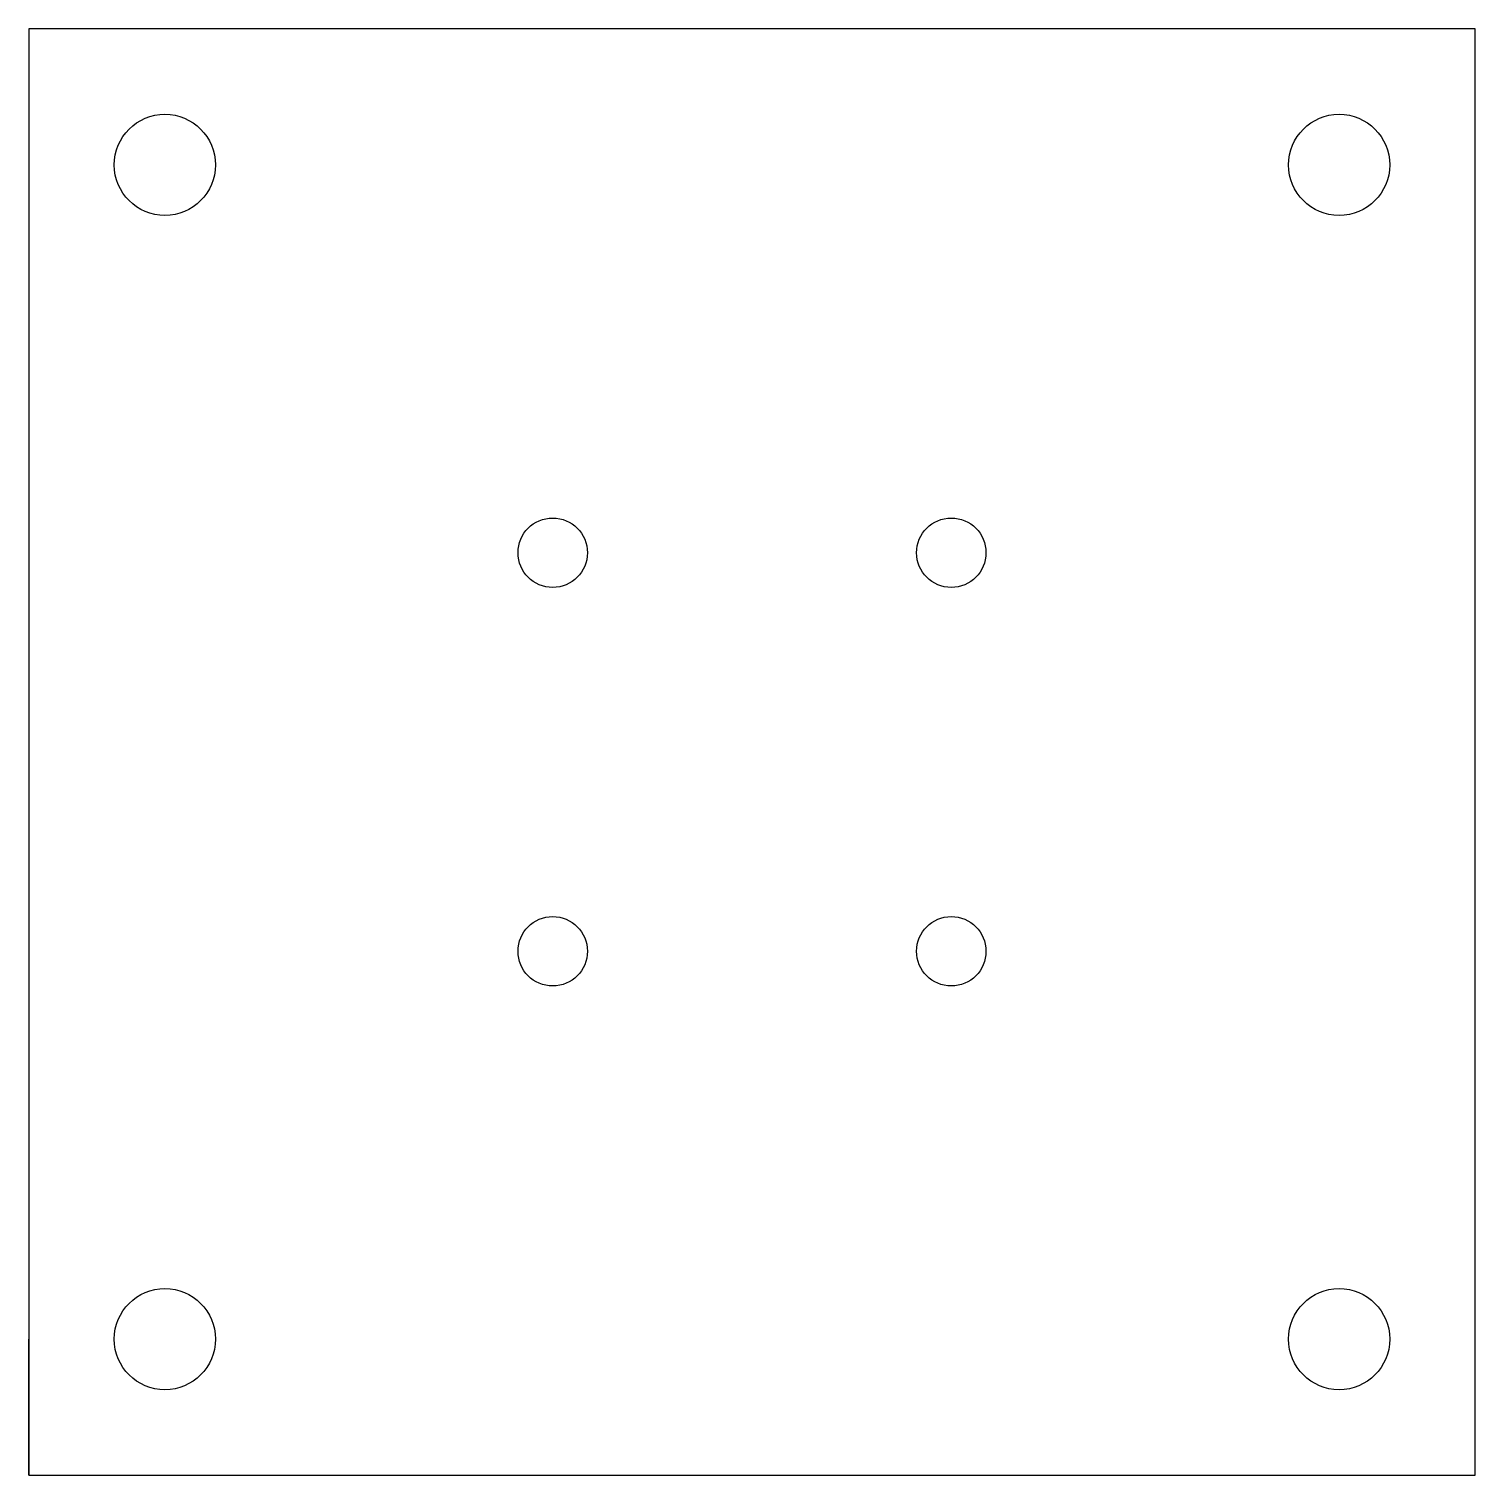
# Model space of a CAD drawing. Header units: inches. Extents: x 1.32 to 6.32, y 1.08 to 6.08.
import ezdxf

# ---------------------------------------------------------------- set-up
doc = ezdxf.new("R2010")
doc.units = ezdxf.units.IN
doc.header["$MEASUREMENT"] = 0

msp = doc.modelspace()

# ---------------------------------------------------------------- linework, layer by layer
msp.add_line((1.3191, 1.0785), (1.3191, 1.5485))
msp.add_lwpolyline([(1.3191, 1.0785), (6.3191, 1.0785), (6.3191, 6.0785), (1.3191, 6.0785)], close=True)
for centre, radius in [((1.7891, 5.6085), 0.175), ((5.8491, 5.6085), 0.175), ((3.1301, 4.2675), 0.12), ((4.5081, 4.2675), 0.12), ((3.1301, 2.8895), 0.12), ((4.5081, 2.8895), 0.12), ((1.7891, 1.5485), 0.175), ((5.8491, 1.5485), 0.175)]:
    msp.add_circle(centre, radius)

doc.saveas('drawing.dxf')
